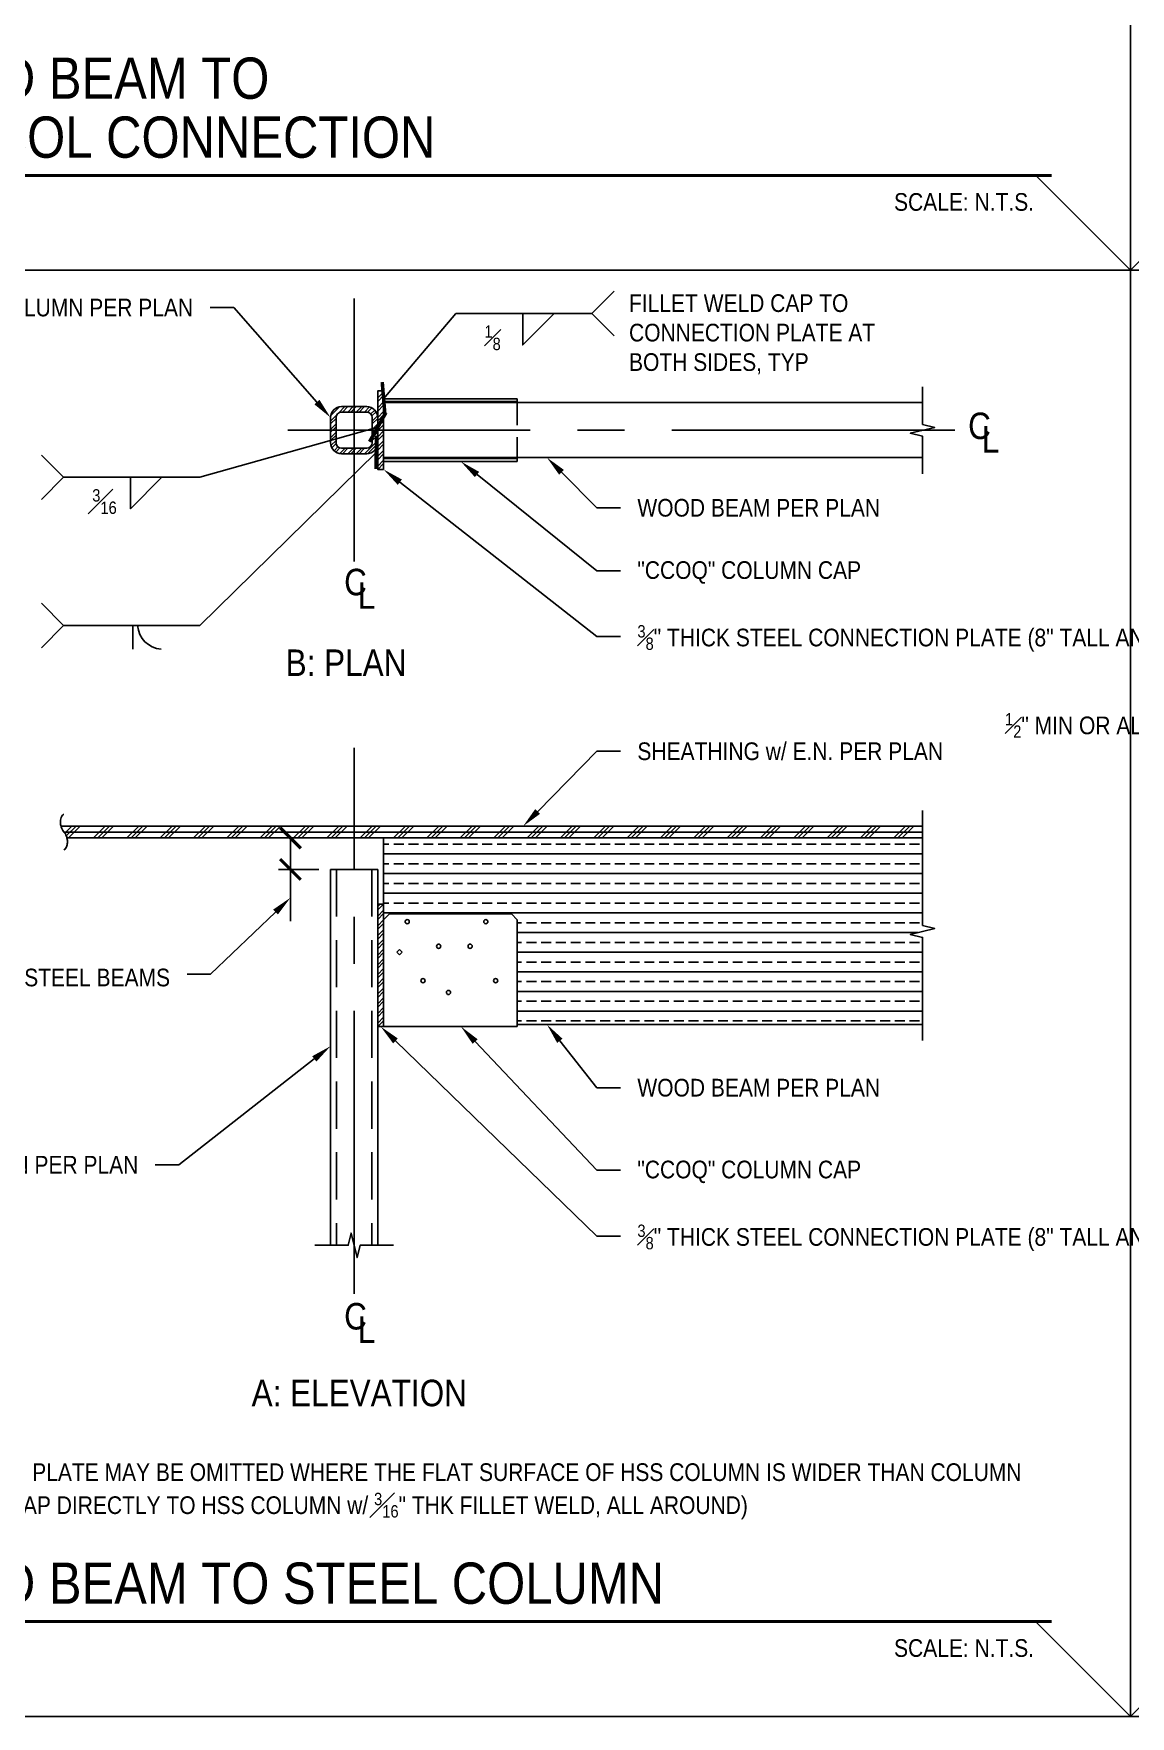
# Model space of a CAD drawing. Header units: inches. Extents: x -16404 to 14624, y -1591 to 16152.
# Drawn here: x -7932.8 to -7863.1, y 8256 to 8363.1 of the extents above; entities that cross this region are included whole.
import ezdxf
from ezdxf import colors
from ezdxf.entities.mleader import LeaderData, LeaderLine
from ezdxf.enums import TextEntityAlignment as Align
from ezdxf.math import Vec2, Vec3

# ---------------------------------------------------------------- set-up
doc = ezdxf.new("R2010")
doc.units = ezdxf.units.IN
doc.header["$LTSCALE"] = 24
doc.header["$MEASUREMENT"] = 0
for name, pattern in [('CENTER2', [1.125, 0.75, -0.125, 0.125, -0.125]), ('DASHED2', [0.375, 0.25, -0.125]), ('HIDDEN2', [0.1875, 0.125, -0.0625]), ('HIDDEN4', [0.09375, 0.0625, -0.03125])]:
    doc.linetypes.add(name, pattern=pattern)
doc.layers.get('0').update_dxf_attribs({"linetype": 'CONTINUOUS'})
doc.layers.get('DefPoints').update_dxf_attribs({"color": 251, "linetype": 'CONTINUOUS'})
for name, color, linetype in [('S-ANNO-DIMS', 2, 'CONTINUOUS'), ('S-ANNO-NOTE', 4, 'CONTINUOUS'), ('S-BREAK', 2, 'CONTINUOUS'), ('S-GRID', 1, 'CENTER2'), ('S-SIMPSON', 2, 'CONTINUOUS'), ('S-STEEL', 4, 'CONTINUOUS'), ('S-WOOD', 3, 'CONTINUOUS')]:
    doc.layers.add(name, color=color, linetype=linetype)
doc.layers.add('S-ANNO-GRID-NONPLOT', color=251, linetype='CONTINUOUS', plot=False)
doc.layers.add('S-HATCH1', color=1, linetype='CONTINUOUS', transparency=0.5)
doc.styles.add('Arial', font='arial.ttf', dxfattribs={"width": 0.85})
doc.dimstyles.new('DIM-12$0', dxfattribs={"dimscale": 12, "dimtxt": 0.09375, "dimasz": 0.109375, "dimexe": 0.0625, "dimexo": 0.0625, "dimgap": 0.0625, "dimtad": 1, "dimdec": 4, "dimzin": 11, "dimdsep": 46, "dimlunit": 4, "dimtxsty": 'Arial', "dimblk": 'ARCHTICK', "dimblk1": 'ARCHTICK', "dimblk2": 'ARCHTICK', "dimsah": 1, "dimcen": 0.125, "dimdle": 0.0625, "dimclrd": 256, "dimclre": 256, "dimclrt": 4, "dimadec": 0, "dimazin": 0, "dimtfac": 0.75, "dimtdec": 4, "dimtofl": 0, "dimtmove": 0, "dimatfit": 3, "dimldrblk": 'ARCHTICK', "dimfxl": 1, "dimfrac": 1, "dimtolj": 1, "dimtzin": 11, "dimarcsym": 0})
doc.dimstyles.new('DIM-12$7', dxfattribs={"dimscale": 12, "dimtxt": 0.09375, "dimasz": 0.125, "dimexe": 0.0625, "dimexo": 0.0625, "dimgap": 0.0625, "dimtad": 1, "dimdec": 4, "dimzin": 11, "dimdsep": 46, "dimlunit": 4, "dimtxsty": 'Arial', "dimblk": 'ARCHTICK', "dimcen": 0.125, "dimclrd": 256, "dimclre": 256, "dimclrt": 4, "dimadec": 0, "dimazin": 0, "dimtfac": 0.75, "dimtdec": 4, "dimtofl": 0, "dimtmove": 0, "dimatfit": 3, "dimldrblk": 'ARCHTICK', "dimfxl": 1, "dimfrac": 1, "dimtolj": 1, "dimtzin": 11, "dimarcsym": 0})

# ---------------------------------------------------------------- blocks, each defined once
blk = doc.blocks.new('*U283')
at = {"const_width": 0.1875}
for points in [[(-4.5, 1.695570592395378e-15, -1), (4.5, 1.479114197289397e-31, 3.732050807568883)], [(-4.5, 5.087936460698574e-16, 1), (4.5, 0, -3.732050807568883)]]:
    blk.add_lwpolyline(points, format="xyb", dxfattribs=at)
blk.add_lwpolyline([(4.5, 0), (82.20909887525067, 0)], dxfattribs=at)
blk.add_circle((0, 0), 4.5)
at = {"style": 'Arial', "width": 0.85}
for tag, p in [('DWG_TITLE_1', (7.5, 6.1875)), ('DWG_TITLE_2', (7.5, 2.4375))]:
    blk.add_attdef(tag, text='', height=2.625, dxfattribs=at).set_placement(p, align=Align.MIDDLE_LEFT)
blk.add_attdef('#', text='', height=3, dxfattribs=at).set_placement((0, 0), align=Align.MIDDLE_CENTER)
blk.add_attdef('SCALE', text='', height=1.125, dxfattribs=at).set_placement((81.08409887525067, -1.125), align=Align.TOP_RIGHT)
blk = doc.blocks.new('_ARCHTICK')
at = {"color": 0, "linetype": 'ByBlock', "const_width": 0.15}
blk.add_lwpolyline([(-0.5, -0.5), (0.5, 0.5)], dxfattribs=at)
blk = doc.blocks.new('*D2044')
at = {"layer": 'DefPoints', "color": 0, "transparency": 16777216}
for p in [(-7916.499643069208, 8311.885224750054), (-7916.499643069209, 8311.885224750054), (-7913.948788823622, 8309.885224750054)]:
    blk.add_point(p, dxfattribs=at)
at = {"layer": 'S-ANNO-DIMS', "lineweight": -2, "transparency": 16777216}
for p, q in [((-7916.499643069209, 8311.885224750054), (-7916.499643069209, 8309.135224750054)), ((-7914.698788823622, 8309.885224750054), (-7917.249643069209, 8309.885224750054)), ((-7916.499643069209, 8309.885224750054), (-7916.499643069209, 8306.586515940406))]:
    blk.add_line(p, q, dxfattribs=at)
at = {"layer": 'S-ANNO-DIMS', "lineweight": -2, "transparency": 16777216, "xscale": 1.3125, "yscale": 1.3125, "zscale": 1.3125}
for p, rotation in [((-7916.499643069209, 8311.885224750054), 90), ((-7916.499643069209, 8309.885224750054), 270)]:
    blk.add_blockref('_ARCHTICK', p, dxfattribs=dict(at, rotation=rotation))
blk = doc.blocks.new('ECCQO44-Front')
for p, q in [((-3.872596089086073, 7.17104624741205), (-4.247596089086073, 6.79604624741205)), ((-4.247596089086073, 6.79604624741205), (-4.247596089086073, 0)), ((3.877403910913927, 7.17104624741205), (-3.872596089086073, 7.17104624741205)), ((3.877403910913927, 7.17104624741205), (4.252403910913927, 6.79604624741205)), ((4.25, 0), (4.25, 6.798450158326432)), ((-3.415683783141731, 4.7366362380194), (-3.243591670270462, 4.908728350890669)), ((-3.243591670270462, 4.564544125148132), (-3.415683783141731, 4.7366362380194)), ((-3.243591670270462, 4.908728350890669), (-3.071499557399193, 4.7366362380194)), ((-3.071499557399193, 4.7366362380194), (-3.243591670270462, 4.564544125148132)), ((-4.250000000000227, 0), (4.25, 0))]:
    blk.add_line(p, q)
for centre in [(-2.747596089086073, 6.67104624741205), (2.252403910913927, 6.67104624741205), (-0.7475960890860733, 5.10854624741205), (1.252403910913927, 5.10854624741205), (-1.747596089086073, 2.92104624741205), (-0.1225960890860733, 2.17104624741205), (2.877403910913927, 2.92104624741205)]:
    blk.add_circle(centre, 0.1328)
blk = doc.blocks.new('HSS3x3x0-375')
at = {"layer": 'S-HATCH1'}
h = blk.add_hatch(dxfattribs=at)
h.set_pattern_fill('STEEL', color=256, scale=3, style=0)
h.set_pattern_definition([(45, (-1368.52598102855, -186.2150663721768), (-0.2651650429449553, 0.2651650429449554), []), (45, (-1368.52598102855, -186.0275663721768), (-0.2651650429449553, 0.2651650429449554), [])])
edge = h.paths.add_edge_path(flags=16)
edge.add_line((-0.8019999999997935, -1.150999999999954), (0.8020000000000209, -1.150999999999982))
edge.add_arc((0.8020000000002483, -0.8019999999999641), 0.349000000000018, 269.9999999999813, 359.9999999999953)
edge.add_line((1.150999999999954, -0.8019999999999925), (1.150999999999954, 0.8019999999999925))
edge.add_arc((0.8020000000002483, 0.8019999999999641), 0.3490000000000464, 4.666028644438694e-12, 90)
edge.add_line((0.8020000000002483, 1.150999999999982), (-0.8019999999997935, 1.150999999999982))
edge.add_arc((-0.8020000000000209, 0.8019999999999641), 0.349000000000018, 90, 179.9999999999953)
edge.add_line((-1.150999999999954, 0.8019999999999925), (-1.150999999999726, -0.8019999999999925))
edge.add_arc((-0.8020000000000209, -0.8019999999999357), 0.3489999999999327, 180.0000000000094, 270.0000000000186)
edge = h.paths.add_edge_path()
edge.add_line((-0.8020000000000209, -1.5), (0.8019999999997935, -1.500000000000028))
edge.add_arc((0.8019999999997935, -0.8020000000000493), 0.6979999999999791, 270.0000000000093, 360.0000000000023)
edge.add_line((1.500000000000114, -0.8020000000000209), (1.500000000000341, 0.8019999999999357))
edge.add_arc((0.8020000000002483, 0.8019999999999925), 0.6980000000000928, 359.9999999999953, 449.9999999999907)
edge.add_line((0.8020000000002483, 1.499999999999972), (-0.8020000000000209, 1.5))
edge.add_arc((-0.8020000000000209, 0.8019999999999925), 0.6980000000000075, 90, 180)
edge.add_line((-1.499999999999886, 0.8019999999999925), (-1.499999999999886, -0.8019999999999925))
edge.add_arc((-0.8020000000000209, -0.8019999999999925), 0.6979999999999791, 180, 270)
at = {"layer": 'S-STEEL'}
for points in [[(-0.8020000000000209, -1.5), (0.8020000000000209, -1.500000000000028, 0.414213562373095), (1.500000000000114, -0.8020000000000209), (1.500000000000114, 0.8019999999999357, 0.4142135623731096), (0.8020000000002483, 1.499999999999972), (-0.8020000000000209, 1.5, 0.414213562373095), (-1.499999999999886, 0.8019999999999925), (-1.499999999999886, -0.8019999999999925, 0.414213562373095)], [(-0.8019999999997935, -1.150999999999954), (0.8020000000000209, -1.150999999999982, 0.414213562373095), (1.150999999999954, -0.8019999999999925), (1.151000000000181, 0.8019999999999925, 0.414213562373095), (0.8020000000002483, 1.150999999999982), (-0.8020000000000209, 1.150999999999982, 0.414213562373095), (-1.150999999999954, 0.8019999999999925), (-1.150999999999726, -0.8019999999999925, 0.4142135623730866)]]:
    blk.add_lwpolyline(points, format="xyb", close=True, dxfattribs=at)
blk = doc.blocks.new('Se_24x36_DETAILS_GRID')
for p, q in [((23.30227471881284, 7.666666666666725), (23.30227471881284, 15.3333333333334)), ((23.3022747188129, 7.666666666666777), (23.80227471883495, 8.166666666688936)), ((15.53484981254189, 7.666666666666725), (23.30227471881284, 7.666666666666721)), ((23.30227471881284, 7.666666666666725), (31.06969962508379, 7.666666666666721)), ((23.30227471881284, 5.151434834260726e-14), (23.30227471881284, 7.666666666666725)), ((23.3022747188129, 5.68e-14), (23.80227471883495, 0.500000000022217)), ((15.53484981254189, 6.039613253960852e-14), (23.30227471881284, 5.684341886080801e-14)), ((23.30227471881284, 6.039613253960852e-14), (31.06969962508379, 5.684341886080801e-14))]:
    blk.add_line(p, q)
at = {"linetype": 'DASHED2', "ltscale": 0.5}
for p, q in [((23.30227471881284, 7.66666666666672), (22.80227471879079, 8.166666666688881)), ((23.30227471881284, 5.599999999999999e-14), (22.80227471879079, 0.5000000000222162))]:
    blk.add_line(p, q, dxfattribs=at)
blk = doc.blocks.new('*U541')
at = {"color": 0, "linetype": 'ByBlock'}
blk.add_lwpolyline([(2.761213055245662, 4.547473508864641e-13), (0.3785735647006732, 4.547473508864641e-13), (0.1892867823507913, -0.7783511929465021), (-0.1892867823507913, 0.7783511929465021), (-0.3785735646970352, 4.547473508864641e-13), (-2.761213055245662, 4.547473508864641e-13)], dxfattribs=at)
blk = doc.blocks.new('*U542')
at = {"color": 0, "linetype": 'ByBlock'}
blk.add_lwpolyline([(2.499999999997728, 4.547473508864641e-13), (0.3785735647006732, 4.547473508864641e-13), (0.1892867823507913, -0.7783511929465021), (-0.1892867823507913, 0.7783511929465021), (-0.3785735646970352, 4.547473508864641e-13), (-2.499999999997728, 4.547473508864641e-13)], dxfattribs=at)

msp = doc.modelspace()

# ---------------------------------------------------------------- hatches: boundary and pattern name
at = {"layer": 'S-HATCH1'}
h = msp.add_hatch(dxfattribs=at)
h.set_pattern_fill('STEEL', color=256, scale=3.5, style=0)
h.set_pattern_definition([(45, (-8812.313087194067, 6359.868248068293), (-0.3093592167691145, 0.3093592167691145), []), (45, (-8812.313087194067, 6360.086998068293), (-0.3093592167691145, 0.3093592167691145), [])])
h.paths.add_polyline_path([(-7910.573788823622, 8335.328565523723), (-7910.573788823622, 8340.328565523723), (-7910.948788823622, 8340.328565523723), (-7910.948788823622, 8335.328565523723)])
h = msp.add_hatch(dxfattribs=at)
h.set_pattern_fill('PLAST', color=256, scale=6, angle=45, style=0)
h.set_pattern_definition([(45, (-7917.890020582698, 8311.88522475005), (-1.060660171779821, 1.060660171779821), []), (45, (-7918.022603104171, 8312.017807271524), (-1.060660171779821, 1.060660171779821), []), (45, (-7918.155185625645, 8312.150389792994), (-1.060660171779821, 1.060660171779821), [])])
edge = h.paths.add_edge_path()
edge.add_arc((-7930.34006414943, 8312.84290471991), 0.7955624500030953, 195.1322545993973, 203.7076013850759)
edge.add_arc((-7929.759527236216, 8313.09783447396), 1.429606838911114, 203.7076013858081, 211.4404427318949)
edge.add_arc((-7930.453077619219, 8312.673817272098), 0.616709107802766, 211.440442731671, 222.1168209638601)
edge.add_arc((-7931.500670981, 8311.726685232014), 0.7955624500074607, 19.8952175875653, 42.1168209637313, ccw=False)
edge.add_arc((-7932.010401749591, 8311.542213390228), 1.337646684109447, 14.858274772245124, 19.895217587513628, ccw=False)
edge.add_line((-7930.717481853178, 8311.88522475005), (-7876.288884576414, 8311.88522475005))
edge.add_line((-7876.288884576414, 8311.88522475005), (-7876.288884576414, 8312.63522475005))
edge.add_line((-7876.288884576414, 8312.63522475005), (-7931.108041129537, 8312.63522475005))
h = msp.add_hatch(dxfattribs=at)
h.set_pattern_fill('ANSI33', color=252, scale=5, angle=135, style=0)
h.set_pattern_definition([(180, (-11856.48277223524, 3123.365171966818), (-2.220446049250313e-16, -1.25), []), (180, (-11857.10777223419, 3123.990171965766), (-2.220446049250313e-16, -1.25), [0.625, -0.3125])])
h.paths.add_polyline_path([(-7876.288884576414, 8306.315085259503), (-7876.288884576414, 8311.88522475005), (-7910.573788823622, 8311.88522475005), (-7910.573788823622, 8306.535817070093), (-7910.201193798046, 8306.908412095665), (-7902.45119379805, 8306.908412095665), (-7902.076193798046, 8306.533412095669), (-7902.076193798046, 8300.01022475005), (-7876.288884576414, 8300.01022475005), (-7876.288884576414, 8305.557938130103), (-7877.067235769362, 8305.747224912455), (-7875.510533383469, 8306.125798477155)])
h = msp.add_hatch(dxfattribs=at)
h.set_pattern_fill('STEEL', color=256, scale=3.5, style=0)
h.set_pattern_definition([(45, (-8812.313087194067, 6324.424907294622), (-0.3093592167691145, 0.3093592167691145), []), (45, (-8812.313087194067, 6324.643657294622), (-0.3093592167691145, 0.3093592167691145), [])])
h.paths.add_polyline_path([(-7910.573788823622, 8299.88522475005), (-7910.57138491271, 8307.681270997462), (-7910.94638491271, 8307.681270997462), (-7910.948788823622, 8299.88522475005)])

# ---------------------------------------------------------------- linework, layer by layer
at = {"layer": 'S-ANNO-NOTE'}
msp.add_line((-7926.527518693383, 8323.897354205343), (-7926.527518693383, 8325.397354205343), dxfattribs=at)
for points in [[(-7895.907941436359, 8343.83688563533), (-7897.322154998728, 8345.251099197703), (-7895.907941436359, 8346.665312760077)], [(-7901.724319685407, 8345.251099197703), (-7901.724319685407, 8343.251099197703), (-7899.724319685407, 8345.251099197703)], [(-7932.343896942431, 8333.417847971348), (-7930.929683380062, 8334.832061533722), (-7932.343896942431, 8336.246275096095)], [(-7926.674110079759, 8334.832061533722), (-7926.674110079759, 8332.832061533722), (-7924.674110079759, 8334.832061533722)], [(-7932.343896942431, 8323.98314064297), (-7930.929683380062, 8325.397354205343), (-7932.343896942431, 8326.811567767716)]]:
    msp.add_lwpolyline(points, dxfattribs=at)
msp.add_arc((-7924.615783631874, 8325.503236978133), 1.609369641042838, 183.7722975406827, 266.2277024592129, dxfattribs=at)
at = {"layer": 'S-BREAK'}
msp.add_lwpolyline([(-7930.910539474848, 8311.134322603968, 0.1690755096396525), (-7930.854334582153, 8311.153887642231, 0.1242021274089856), (-7930.767274594175, 8311.26753615556, 0.05676694955247798), (-7930.694301573669, 8311.50929949744, 0.09010703569990036), (-7930.694301573669, 8311.781334653278, 0.04190158565467533), (-7930.752590454777, 8311.997415980448, 0.09726503144906694), (-7930.910539474848, 8312.260224750054, -0.04661821526028066), (-7930.979243238289, 8312.352134408153, -0.03375369541026479), (-7931.068488494919, 8312.523033519657, -0.09726503145107757), (-7931.135359045631, 8312.822273677008, -0.03568499666321983), (-7931.12677737603, 8313.011150002665, -0.06904860745220688), (-7931.079154152936, 8313.194125247086, -0.05613675512750538), (-7930.998065484266, 8313.3409281856, -0.2519951310789736), (-7930.910539474848, 8313.384322603968, -4.02334231251289)], format="xyb", dxfattribs=at)
msp.add_lwpolyline([(-7876.288884576414, 8298.987798639559), (-7876.288884576414, 8305.557938130103), (-7877.067235769362, 8305.747224912455), (-7875.510533383469, 8306.125798477155), (-7876.288884576414, 8306.315085259503), (-7876.288884576414, 8313.63522475005)], dxfattribs=at)
at = {"layer": 'S-GRID'}
for p, q in [((-7912.448788823622, 8329.462606832512), (-7912.448788823622, 8346.19452421493)), ((-7874.240238288734, 8337.828565523723), (-7916.673752815688, 8337.828565523723)), ((-7912.448788823622, 8282.874871932756), (-7912.448788823622, 8317.606919751088))]:
    msp.add_line(p, q, dxfattribs=at)
at = {"layer": 'S-SIMPSON', "linetype": 'Continuous'}
for p, q in [((-7902.073789887134, 8339.828565523723), (-7910.573788823622, 8339.828565523723)), ((-7910.573788823622, 8339.828565523723), (-7910.573788823622, 8335.828565523723)), ((-7902.073789887134, 8339.641065523723), (-7910.573788823622, 8339.641065523723)), ((-7902.073789887134, 8339.828565523723), (-7902.073789887134, 8339.641065523723)), ((-7902.073789887134, 8336.016065523723), (-7910.573788823622, 8336.016065523723)), ((-7902.073789887134, 8335.828565523723), (-7910.573788823622, 8335.828565523723)), ((-7902.073789887134, 8336.016065523723), (-7902.073789887134, 8335.828565523723))]:
    msp.add_line(p, q, dxfattribs=at)
at = {"layer": 'S-SIMPSON', "linetype": 'HIDDEN4'}
msp.add_line((-7902.073789887134, 8339.641065523723), (-7902.073789887134, 8336.016065523723), dxfattribs=at)
at = {"layer": 'S-STEEL'}
for p, q in [((-7913.948788823618, 8309.88522475005), (-7913.948788823618, 8285.970026292369)), ((-7913.948788823618, 8309.88522475005), (-7910.948788823622, 8309.88522475005)), ((-7910.948788823622, 8309.88522475005), (-7910.948788823622, 8285.970026292369))]:
    msp.add_line(p, q, dxfattribs=at)
at = {"layer": 'S-STEEL', "color": 2, "linetype": 'HIDDEN2'}
for p, q in [((-7913.573788823618, 8309.88522475005), (-7913.573788823618, 8285.970026292369)), ((-7911.323788823622, 8309.88522475005), (-7911.323788823622, 8285.970026292369))]:
    msp.add_line(p, q, dxfattribs=at)
at = {"layer": 'S-STEEL'}
for points in [[(-7910.573788823622, 8335.328565523723), (-7910.573788823622, 8340.328565523723), (-7910.948788823622, 8340.328565523723), (-7910.948788823622, 8335.328565523723)], [(-7910.573788823622, 8299.88522475005), (-7910.57138491271, 8307.681270997462), (-7910.94638491271, 8307.681270997462), (-7910.948788823622, 8299.88522475005)]]:
    msp.add_lwpolyline(points, close=True, dxfattribs=at)
at = {"layer": 'S-WOOD'}
for p, q in [((-7910.573788823622, 8339.578565523723), (-7876.288884576414, 8339.578565523723)), ((-7910.573788823622, 8336.078565523723), (-7876.288884576414, 8336.078565523723))]:
    msp.add_line(p, q, dxfattribs=at)
at = {"layer": 'S-WOOD', "linetype": 'Continuous'}
msp.add_line((-7910.573788823622, 8336.078565523723), (-7910.573788823622, 8339.578565523723), dxfattribs=at)
at = {"layer": 'S-WOOD', "color": 1}
msp.add_line((-7930.910539474844, 8312.26022475005), (-7876.288884576414, 8312.26022475005), dxfattribs=at)
at = {"layer": 'S-WOOD'}
for points in [[(-7930.717481853178, 8311.88522475005), (-7876.288884576414, 8311.88522475005), (-7876.288884576414, 8312.63522475005), (-7931.108041129537, 8312.63522475005)], [(-7910.573788823622, 8300.01022475005), (-7910.573788823622, 8311.88522475005), (-7876.288884576414, 8311.88522475005)], [(-7902.076193798046, 8300.01022475005), (-7876.288884576414, 8300.01022475005)]]:
    msp.add_lwpolyline(points, dxfattribs=at)

# ---------------------------------------------------------------- block references
at = {"layer": 'S-ANNO-GRID-NONPLOT', "xscale": 12, "yscale": 12, "zscale": 12}
msp.add_blockref('Se_24x36_DETAILS_GRID', (-8142.695007133178, 8256), dxfattribs=at)
at = {"layer": 'S-ANNO-NOTE'}
for p, values in [((-7950.276809382147, 8354.034590119067), {'#': '-', 'DWG_TITLE_1': 'WOOD BEAM TO ', 'DWG_TITLE_2': 'HSS COL CONNECTION', 'SCALE': 'SCALE: N.T.S.'}), ((-7950.276809382147, 8262.034590119067), {'#': '-', 'DWG_TITLE_2': 'WOOD BEAM TO STEEL COLUMN', 'SCALE': 'SCALE: N.T.S.'})]:
    msp.add_blockref('*U283', p, dxfattribs=at).add_auto_attribs(values)
at = {"layer": 'S-BREAK'}
for name, p, rotation in [('*U541', (-7876.288884576414, 8337.817352468475), 270), ('*U542', (-7912.448788823622, 8285.970026292369), 180)]:
    msp.add_blockref(name, p, dxfattribs=dict(at, rotation=rotation))
at = {"layer": 'S-SIMPSON'}
msp.add_blockref('ECCQO44-Front', (-7906.323788823622, 8299.88522475005), dxfattribs=at)
at = {"layer": 'S-STEEL'}
msp.add_blockref('HSS3x3x0-375', (-7912.448788823622, 8337.828565523723), dxfattribs=at)

# ---------------------------------------------------------------- texts
at = {"layer": 'S-ANNO-NOTE', "color": 4, "style": 'Arial'}
for s, insert, char_height, width, attachment_point in [('FILLET WELD CAP TO {\\A1;CONNECTION }PLATE AT BOTH SIDES, TYP', (-7894.959784100021, 8346.472681531559), 1.125, 18.02131041320126, 1), ('\\A1;{\\H0.7x;\\S1#8;}', (-7904.159666134547, 8344.493239989602), 1.125, 21.33539774703468, 1), ('C', (-7872.664770941527, 8338.090192750351), 1.6875, 13.734375, 5), ('L', (-7871.959405312293, 8337.24523304509), 1.6875, 13.734375, 5), ('\\A1;{\\H0.7x;\\S3#16;}', (-7929.109456528899, 8334.07420232562), 1.125, 21.33539774703468, 1), ('C', (-7912.360866213126, 8328.153465955096), 1.6875, 13.734375, 5), ('L', (-7911.655500583893, 8327.308506249836), 1.6875, 13.734375, 5), ('C', (-7912.360866213126, 8281.44205110781), 1.6875, 13.734375, 5), ('L', (-7911.655500583893, 8280.59709140255), 1.6875, 13.734375, 5)]:
    msp.add_mtext(s, dxfattribs=dict(at, insert=insert, char_height=char_height, width=width, attachment_point=attachment_point))
at = {"layer": 'S-ANNO-NOTE', "color": 6, "char_height": 1.6875, "width": 33.3125, "attachment_point": 5, "style": 'Arial'}
for s, insert in [('B: PLAN', (-7912.964438174229, 8323.032779715595)), ('A: ELEVATION', (-7912.121770927981, 8276.561165345727))]:
    msp.add_mtext(s, dxfattribs=dict(at, insert=insert))
at = {"layer": 'S-ANNO-NOTE', "insert": (-7942.276765263254, 8268.534595957179), "char_height": 1.125, "width": 74.96793679440043, "attachment_point": 7, "style": 'Arial'}
msp.add_mtext('NOTE:\\P{\\A1;\\C4;CONNECTION PLATE MAY BE OMITTED WHERE THE FLAT SURFACE OF HSS COLUMN IS WIDER THAN COLUMN CAP (WELD CAP DIRECTLY TO HSS COLUMN w/ \\H0.7x;\\S3#16;\\H1.4286x;" THK FILLET WELD, ALL AROUND)}', dxfattribs=at)

# ---------------------------------------------------------------- dimensions: what is measured, and where the dimension line sits
at = {"layer": 'S-ANNO-DIMS'}
dim = msp.add_linear_dim(base=(-7916.499643069209, 8311.885224750054), p1=(-7913.948788823618, 8309.88522475005), p2=(-7916.499643069204, 8311.88522475005), angle=90, text=' ', dimstyle='DIM-12$0', dxfattribs=at)
dim.commit()
dim.dimension.update_dxf_attribs({"geometry": '*D2044', "text_midpoint": (-7916.499643069204, 8307.336515940406), "dimtype": 160})

# ---------------------------------------------------------------- leaders
for points in [[(-7910.573788823622, 8339.828565523723), (-7905.97989298571, 8345.251099197703), (-7897.322154998728, 8345.251099197703)], [(-7910.948788823622, 8338.015677091058), (-7922.27194539308, 8334.832061533722), (-7930.929683380062, 8334.832061533722)], [(-7911.040158588319, 8336.41517051027), (-7922.27194539308, 8325.397354205343), (-7930.929683380062, 8325.397354205343)]]:
    msp.add_leader(points, dimstyle='DIM-12$7', dxfattribs=at)
at = {"layer": 'S-ANNO-NOTE'}
ml = msp.add_multileader_mtext('Standard', dxfattribs=at)
ml.set_content('HSS COLUMN PER PLAN', color=4, style='Arial')
ml.set_leader_properties(color=2)
ml.build(insert=Vec2(0, 0))
ml.multileader.update_dxf_attribs({"dogleg_length": 0.36, "arrow_head_size": 1.3125, "scale": 12})
ctx = ml.context
ctx.base_point, ctx.scale, ctx.char_height, ctx.arrow_head_size, ctx.landing_gap_size, ctx.plane_origin = Vec3(-7932.461971825549, 8345.629882544541), 12, 1.125, 1.3125, 1.08, Vec3(-7894.807264920095, 8647.185989907692)
ctx.text_align_type = 2
notes = []
notes.append((ctx, [(0, (1, 1, 0), (-7920.11157704383, 8345.629882544541), (-1, 0), 1.500000000000008, [(0, [(-7913.948788823625, 8338.630565523723)], 0, [])])]))
ctx.mtext.insert, ctx.mtext.width, ctx.mtext.alignment, ctx.mtext.flow_direction = Vec3(-7922.691577043832, 8346.192766241675), 8.808619542974082, 3, 5
ml = msp.add_multileader_mtext('Standard', dxfattribs=at)
ml.set_content('HSS COLUMN PER PLAN', color=4, style='Arial')
ml.set_leader_properties(color=2)
ml.build(insert=Vec2(0, 0))
ml.multileader.update_dxf_attribs({"dogleg_length": 0.36, "arrow_head_size": 1.3125, "scale": 12})
ctx = ml.context
ctx.base_point, ctx.scale, ctx.char_height, ctx.arrow_head_size, ctx.landing_gap_size, ctx.plane_origin = Vec3(-7839.252872950299, 8345.629882544541), 12, 1.125, 1.3125, 1.08, Vec3(-7801.598166044841, 8647.185989907692)
ctx.text_align_type = 2
notes.append((ctx, [(0, (1, 1, 0), (-7826.90247816858, 8345.629882544541), (-1, 0), 1.500000000000008, [(0, [(-7821.361936933183, 8340.250763773252)], 0, [])])]))
ctx.mtext.insert, ctx.mtext.width, ctx.mtext.alignment, ctx.mtext.flow_direction = Vec3(-7829.482478168582, 8346.192766241675), 8.808619542974082, 3, 5
ml = msp.add_multileader_mtext('Standard', dxfattribs=at)
ml.set_content('\\A1;{\\H0.7x;\\S3#8;\\H1.4286x;" THICK STEEL CONNECTION PLATE (8" TALL AND 1" WIDER THAN CAP)}', color=4, style='Arial')
ml.set_leader_properties(color=2)
ml.build(insert=Vec2(0, 0))
ml.multileader.update_dxf_attribs({"dogleg_length": 0.36, "arrow_head_size": 1.3125, "scale": 12})
ctx = ml.context
ctx.base_point, ctx.scale, ctx.char_height, ctx.arrow_head_size, ctx.landing_gap_size, ctx.plane_origin = Vec3(-7895.50837868121, 8324.695802124596), 12, 1.125, 1.3125, 1.08, Vec3(-7940.715164324425, 8623.030623970655)
notes.append((ctx, [(0, (1, 1, 0), (-7897.00837868121, 8324.695802124596), (1, 0), 1.500000000000008, [(0, [(-7910.573788823622, 8335.328565523723)], 0, [])])]))
ctx.mtext.insert, ctx.mtext.width, ctx.mtext.flow_direction = Vec3(-7894.428378681212, 8325.423678897274), 23.09445672339825, 5
ml = msp.add_multileader_mtext('Standard', dxfattribs=at)
ml.set_content('"CCOQ" COLUMN CAP', color=4, style='Arial')
ml.set_leader_properties(color=2)
ml.build(insert=Vec2(0, 0))
ml.multileader.update_dxf_attribs({"dogleg_length": 0.36, "arrow_head_size": 1.3125, "scale": 12})
ctx = ml.context
ctx.base_point, ctx.scale, ctx.char_height, ctx.arrow_head_size, ctx.landing_gap_size, ctx.plane_origin = Vec3(-7895.50837868121, 8328.883525109748), 12, 1.125, 1.3125, 1.08, Vec3(-7940.715164324425, 8627.218346955808)
notes.append((ctx, [(0, (1, 1, 0), (-7897.00837868121, 8328.883525109748), (1, 0), 1.500000000000008, [(0, [(-7905.652941311237, 8335.828565523723)], 0, [])])]))
ctx.mtext.insert, ctx.mtext.width, ctx.mtext.flow_direction = Vec3(-7894.428378681212, 8329.489766583145), 16.69121239362903, 5
ml = msp.add_multileader_mtext('Standard', dxfattribs=at)
ml.set_content('WOOD BEAM PER PLAN', color=4, style='Arial')
ml.set_leader_properties(color=2)
ml.build(insert=Vec2(0, 0))
ml.multileader.update_dxf_attribs({"dogleg_length": 0.36, "arrow_head_size": 1.3125, "scale": 12})
ctx = ml.context
ctx.base_point, ctx.scale, ctx.char_height, ctx.arrow_head_size, ctx.landing_gap_size, ctx.plane_origin = Vec3(-7895.50837868121, 8332.880811667921), 12, 1.125, 1.3125, 1.08, Vec3(-7940.715164324425, 8632.569540663062)
notes.append((ctx, [(0, (1, 1, 0), (-7897.00837868121, 8332.880811667921), (1, 0), 1.500000000000008, [(0, [(-7900.176602058484, 8336.078565523723)], 0, [])])]))
ctx.mtext.insert, ctx.mtext.width, ctx.mtext.flow_direction = Vec3(-7894.428378681212, 8333.452904096299), 19.95535914333777, 5
ml = msp.add_multileader_mtext('Standard', dxfattribs=at)
ml.set_content('\\A1;{\\H0.7x;\\S1#2;\\H1.4286x;" MIN OR ALIGN w/ TOP OF ADJACENT STEEL BEAMS}', color=4, style='Arial')
ml.set_leader_properties(color=2)
ml.build(insert=Vec2(0, 0))
ml.multileader.update_dxf_attribs({"dogleg_length": 0.36, "arrow_head_size": 1.3125, "scale": 12})
ctx = ml.context
ctx.base_point, ctx.scale, ctx.char_height, ctx.arrow_head_size, ctx.landing_gap_size, ctx.plane_origin = Vec3(-7854.945335731081, 8319.25974680217), 12, 1.125, 1.3125, 1.08, Vec3(-7801.598166044841, 8604.82347649898)
ctx.text_align_type = 2
notes.append((ctx, [(0, (1, 1, 0), (-7833.249486352415, 8319.25974680217), (-1, 0), 1.500000000000008, [(0, [(-7823.790544193951, 8314.051642636183)], 0, [])])]))
ctx.mtext.insert, ctx.mtext.width, ctx.mtext.alignment, ctx.mtext.flow_direction = Vec3(-7835.829486352415, 8319.831839422395), 22.60482406533629, 3, 5
ml = msp.add_multileader_mtext('Standard', dxfattribs=at)
ml.set_content('SHEATHING w/ E.N. PER PLAN', color=4, style='Arial')
ml.set_leader_properties(color=2)
ml.build(insert=Vec2(0, 0))
ml.multileader.update_dxf_attribs({"dogleg_length": 0.36, "arrow_head_size": 1.3125, "scale": 12})
ctx = ml.context
ctx.base_point, ctx.scale, ctx.char_height, ctx.arrow_head_size, ctx.landing_gap_size, ctx.plane_origin = Vec3(-7895.50837868121, 8317.400269173155), 12, 1.125, 1.3125, 1.08, Vec3(-7940.715164324425, 8614.88192309278)
notes.append((ctx, [(0, (1, 1, 0), (-7897.00837868121, 8317.400269173155), (1, 0), 1.500000000000008, [(0, [(-7901.692053817038, 8312.63522475005)], 0, [])])]))
ctx.mtext.insert, ctx.mtext.width, ctx.mtext.flow_direction = Vec3(-7894.428378681212, 8317.963152870288), 9.511782912687586, 5
ml = msp.add_multileader_mtext('Standard', dxfattribs=at)
ml.set_content('\\A1;{\\H0.7x;\\S1#2;\\H1.4286x;" MIN OR ALIGN w/ TOP OF ADJACENT STEEL BEAMS}', color=4, style='Arial')
ml.set_leader_properties(color=2)
ml.build(insert=Vec2(0, 0))
ml.multileader.update_dxf_attribs({"dogleg_length": 0.36, "arrow_head_size": 1.3125, "scale": 12})
ctx = ml.context
ctx.base_point, ctx.scale, ctx.char_height, ctx.arrow_head_size, ctx.landing_gap_size, ctx.plane_origin = Vec3(-7937.990826450892, 8303.221548575188), 12, 1.125, 1.3125, 1.08, Vec3(-7894.807264920095, 8604.82347649898)
ctx.text_align_type = 2
notes.append((ctx, [(0, (1, 1, 0), (-7921.577287695862, 8303.221548575188), (-1, 0), 1.500000000000008, [(0, [(-7916.499643069204, 8308.079769466563)], 0, [])])]))
ctx.mtext.insert, ctx.mtext.width, ctx.mtext.alignment, ctx.mtext.flow_direction = Vec3(-7924.157287695862, 8303.793641195412), 13.13594641678035, 3, 5
ml = msp.add_multileader_mtext('Standard', dxfattribs=at)
ml.set_content('WOOD BEAM PER PLAN', color=4, style='Arial')
ml.set_leader_properties(color=2)
ml.build(insert=Vec2(0, 0))
ml.multileader.update_dxf_attribs({"dogleg_length": 0.36, "arrow_head_size": 1.3125, "scale": 12})
ctx = ml.context
ctx.base_point, ctx.scale, ctx.char_height, ctx.arrow_head_size, ctx.landing_gap_size, ctx.plane_origin = Vec3(-7895.50837868121, 8295.987139351877), 12, 1.125, 1.3125, 1.08, Vec3(-7940.715164324425, 8594.433092808424)
notes.append((ctx, [(0, (1, 1, 0), (-7897.00837868121, 8295.987139351877), (1, 0), 1.500000000000008, [(0, [(-7900.176602058484, 8300.01022475005)], 0, [])])]))
ctx.mtext.insert, ctx.mtext.width, ctx.mtext.flow_direction = Vec3(-7894.428378681212, 8296.559231780255), 19.95535914333777, 5
ml = msp.add_multileader_mtext('Standard', dxfattribs=at)
ml.set_content('WHERE BEAM OCCURS', color=4, style='Arial')
ml.set_leader_properties(color=2)
ml.build(insert=Vec2(0, 0))
ml.multileader.update_dxf_attribs({"dogleg_length": 0.36, "arrow_head_size": 1.3125, "scale": 12})
ctx = ml.context
ctx.base_point, ctx.scale, ctx.char_height, ctx.arrow_head_size, ctx.landing_gap_size, ctx.plane_origin = Vec3(-7848.705882232116, 8296.116129789567), 12, 1.125, 1.3125, 1.08, Vec3(-7801.598166044841, 8598.672237152718)
ctx.text_align_type = 2
notes.append((ctx, [(0, (1, 1, 0), (-7829.842420431298, 8296.116129789567), (-1, 0), 1.500000000000008, [(0, [(-7826.506088613925, 8299.88522475005)], 0, [])])]))
ctx.mtext.insert, ctx.mtext.width, ctx.mtext.alignment, ctx.mtext.flow_direction = Vec3(-7832.422420431296, 8296.688222217945), 16.96949967676665, 3, 5
ml = msp.add_multileader_mtext('Standard', dxfattribs=at)
ml.set_content('\\A1;{\\H0.7x;\\S3#8;\\H1.4286x;" THICK STEEL CONNECTION PLATE (8" TALL AND 1" WIDER THAN CAP)}', color=4, style='Arial')
ml.set_leader_properties(color=2)
ml.build(insert=Vec2(0, 0))
ml.multileader.update_dxf_attribs({"dogleg_length": 0.36, "arrow_head_size": 1.3125, "scale": 12})
ctx = ml.context
ctx.base_point, ctx.scale, ctx.char_height, ctx.arrow_head_size, ctx.landing_gap_size, ctx.plane_origin = Vec3(-7895.50837868121, 8286.559354269957), 12, 1.125, 1.3125, 1.08, Vec3(-7940.715164324425, 8584.894176116017)
notes.append((ctx, [(0, (1, 1, 0), (-7897.00837868121, 8286.559354269957), (1, 0), 1.500000000000008, [(0, [(-7910.761288823622, 8299.88522475005)], 0, [])])]))
ctx.mtext.insert, ctx.mtext.width, ctx.mtext.flow_direction = Vec3(-7894.428378681212, 8287.287231042636), 16.96949967676665, 5
ml = msp.add_multileader_mtext('Standard', dxfattribs=at)
ml.set_content('"CCOQ" COLUMN CAP', color=4, style='Arial')
ml.set_leader_properties(color=2)
ml.build(insert=Vec2(0, 0))
ml.multileader.update_dxf_attribs({"dogleg_length": 0.36, "arrow_head_size": 1.3125, "scale": 12})
ctx = ml.context
ctx.base_point, ctx.scale, ctx.char_height, ctx.arrow_head_size, ctx.landing_gap_size, ctx.plane_origin = Vec3(-7895.50837868121, 8290.74707725511), 12, 1.125, 1.3125, 1.08, Vec3(-7940.715164324425, 8589.08189910117)
notes.append((ctx, [(0, (1, 1, 0), (-7897.00837868121, 8290.74707725511), (1, 0), 1.500000000000008, [(0, [(-7905.652941311237, 8299.88522475005)], 0, [])])]))
ctx.mtext.insert, ctx.mtext.width, ctx.mtext.flow_direction = Vec3(-7894.428378681212, 8291.353318728507), 16.69121239362903, 5
ml = msp.add_multileader_mtext('Standard', dxfattribs=at)
ml.set_content('WIDE FLANGE OR HSS COLUMN PER PLAN', color=4, style='Arial')
ml.set_leader_properties(color=2)
ml.build(insert=Vec2(0, 0))
ml.multileader.update_dxf_attribs({"dogleg_length": 0.36, "arrow_head_size": 1.3125, "scale": 12})
ctx = ml.context
ctx.base_point, ctx.scale, ctx.char_height, ctx.arrow_head_size, ctx.landing_gap_size, ctx.plane_origin = Vec3(-7938.366674247105, 8291.096389885446), 12, 1.125, 1.3125, 1.08, Vec3(-7894.807264920095, 8592.652497248597)
ctx.text_align_type = 2
notes.append((ctx, [(0, (1, 1, 0), (-7923.598910775072, 8291.096389885446), (-1, 0), 1.500000000000008, [(0, [(-7913.948788823618, 8298.636277451416)], 0, [])])]))
ctx.mtext.insert, ctx.mtext.width, ctx.mtext.alignment, ctx.mtext.flow_direction = Vec3(-7926.17891077507, 8291.65927358258), 11.18358969986357, 3, 5
ml = msp.add_multileader_mtext('Standard', dxfattribs=at)
ml.set_content('WIDE FLANGE OR HSS COLUMN PER PLAN', color=4, style='Arial')
ml.set_leader_properties(color=2)
ml.build(insert=Vec2(0, 0))
ml.multileader.update_dxf_attribs({"dogleg_length": 0.36, "arrow_head_size": 1.3125, "scale": 12})
ctx = ml.context
ctx.base_point, ctx.scale, ctx.char_height, ctx.arrow_head_size, ctx.landing_gap_size, ctx.plane_origin = Vec3(-7845.157575371855, 8291.096389885446), 12, 1.125, 1.3125, 1.08, Vec3(-7801.598166044841, 8592.652497248597)
ctx.text_align_type = 2
notes.append((ctx, [(0, (1, 1, 0), (-7830.389811899822, 8291.096389885446), (-1, 0), 1.500000000000008, [(0, [(-7821.239689948365, 8298.636277451416)], 0, [])])]))
ctx.mtext.insert, ctx.mtext.width, ctx.mtext.alignment, ctx.mtext.flow_direction = Vec3(-7832.969811899824, 8291.65927358258), 11.18358969986357, 3, 5
for ctx, leaders in notes:
    for number, flags, end, landing, length, lines in leaders:
        leader = LeaderData()
        leader.index, (leader.has_last_leader_line, leader.has_dogleg_vector, leader.attachment_direction) = number, flags
        leader.last_leader_point, leader.dogleg_vector, leader.dogleg_length = Vec3(end), Vec3(landing), length
        for number, points, colour, breaks in lines:
            line = LeaderLine()
            line.index, line.vertices, line.color, line.breaks = number, Vec3.list(points), colors.encode_raw_color(colour), breaks
            leader.lines.append(line)
        ctx.leaders.append(leader)

doc.saveas('drawing.dxf')
